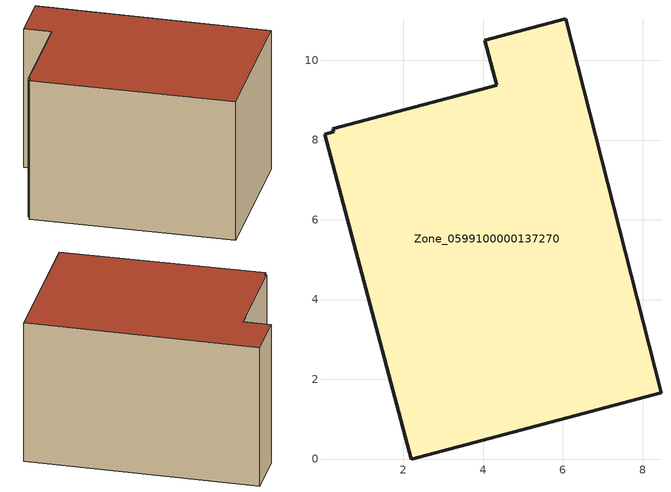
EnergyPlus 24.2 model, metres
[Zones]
Zone_0599100000137270
 floor ground (C_G): 0.25,8.21 0.23,8.29 4.34,9.38 4.04,10.5 6.07,11.04 8.46,1.67 2.19,0 0.02,8.15 z3.18
 wall outside (C_F): 8.46,1.67 6.07,11.04 4.04,10.5 4.34,9.38 0.23,8.29 0.25,8.21 0.02,8.15 2.19,0 8.46,1.67 z3.18:9.33
 roof outside (C_R): 0.23,8.29 0.25,8.21 0.02,8.15 2.19,0 8.46,1.67 6.07,11.04 4.04,10.5 4.34,9.38 z9.33
[BUILDING]
Pand.0599100000137270: North Axis=0; Terrain=City; Loads Convergence Tolerance Value=0.04; Temperature Convergence Tolerance Value=0.4; Solar Distribution=FullExterior; Maximum Number of Warmup Days=25; Minimum Number of Warmup Days=1
[Site:Location]
Rotterdam.The.Hague.AP_ZH_NLD Design_Conditions: Latitude=51.96; Longitude=4.45; Time Zone=1; Elevation=-4.5
[SITE:GROUNDTEMPERATURE:BUILDINGSURFACE]
18, 18, 18, 18, 18, 18, 18, 18, 18, 18, 18, 18
[MATERIAL] Thermal Absorptance=0.9; Solar Absorptance=0.7; Visible Absorptance=0.7
Name | Roughness | Thickness | Conductivity | Density | Specific Heat
G.TC.1946-1964 | MediumSmooth | 0.15 | 1 | 540 | 1210
F.TC.1946-1964 | Rough | 0.3 | 0.857143 | 1920 | 840
R.TC.1946-1964 | MediumRough | 0.2 | 0.235294 | 1500 | 1000
[CONSTRUCTION]
C_G: G.TC.1946-1964
C_F: F.TC.1946-1964
C_R: R.TC.1946-1964
[ZONE]
Zone_0599100000137270: Type=1; Multiplier=1; Ceiling Height=Autocalculate; Volume=Autocalculate; Floor Area=autocalculate; Part of Total Floor Area=Yes
[ZONEINFILTRATION:DESIGNFLOWRATE]
Infil_Zone_0599100000137270: Zone or ZoneList or Space or SpaceList=Zone_0599100000137270; Schedule=AlwaysOn; Design Flow Rate Calculation Method=Flow/Area; Flow Rate per Floor Area=0.003; Constant Term Coefficient=1; Temperature Term Coefficient=0; Velocity Term Coefficient=0; Velocity Squared Term Coefficient=0
[HVACTEMPLATE:ZONE:IDEALLOADSAIRSYSTEM]
Zone_0599100000137270: Maximum Heating Supply Air Temperature=50; Minimum Cooling Supply Air Temperature=13; Maximum Heating Supply Air Humidity Ratio=0.0156; Minimum Cooling Supply Air Humidity Ratio=0.0077; Heating Limit=NoLimit; Cooling Limit=NoLimit; Dehumidification Control Type=ConstantSensibleHeatRatio; Cooling Sensible Heat Ratio=0.7; Dehumidification Setpoint=60; Humidification Control Type=None; Humidification Setpoint=30; Outdoor Air Method=None; Outdoor Air Flow Rate per Person=0.00944; Outdoor Air Flow Rate per Zone Floor Area=0; Outdoor Air Flow Rate per Zone=0; Demand Controlled Ventilation Type=None; Outdoor Air Economizer Type=NoEconomizer; Heat Recovery Type=None; Sensible Heat Recovery Effectiveness=0.7; Latent Heat Recovery Effectiveness=0.65
[ZONECONTROL:THERMOSTAT]
ThermostatControl_Zone_0599100000137270: Zone or ZoneList=Zone_0599100000137270; Control Type Schedule=DualSetpointControlType; Control 1=Thermostat_Zone_0599100000137270; Temperature Difference Between Cutout And Setpoint=0
[THERMOSTATSETPOINT:DUALSETPOINT]
Thermostat_Zone_0599100000137270: Heating Setpoint Temperature Schedule=HeatingSetpoint_Zone_0599100000137270; Cooling Setpoint Temperature Schedule=CoolingSetpoint_Zone_0599100000137270
[SCHEDULE:COMPACT]
HeatingSetpoint_Zone_0599100000137270: Through: 12/31, For: AllDays, Until: 24:00, 21
CoolingSetpoint_Zone_0599100000137270: Through: 12/31, For: AllDays, Until: 24:00, 24
DualSetpointControlType: Through: 12/31, For: AllDays, Until: 24:00, 4
AlwaysOn: Through: 12/31, For: AllDays, Until: 24:00, 1
